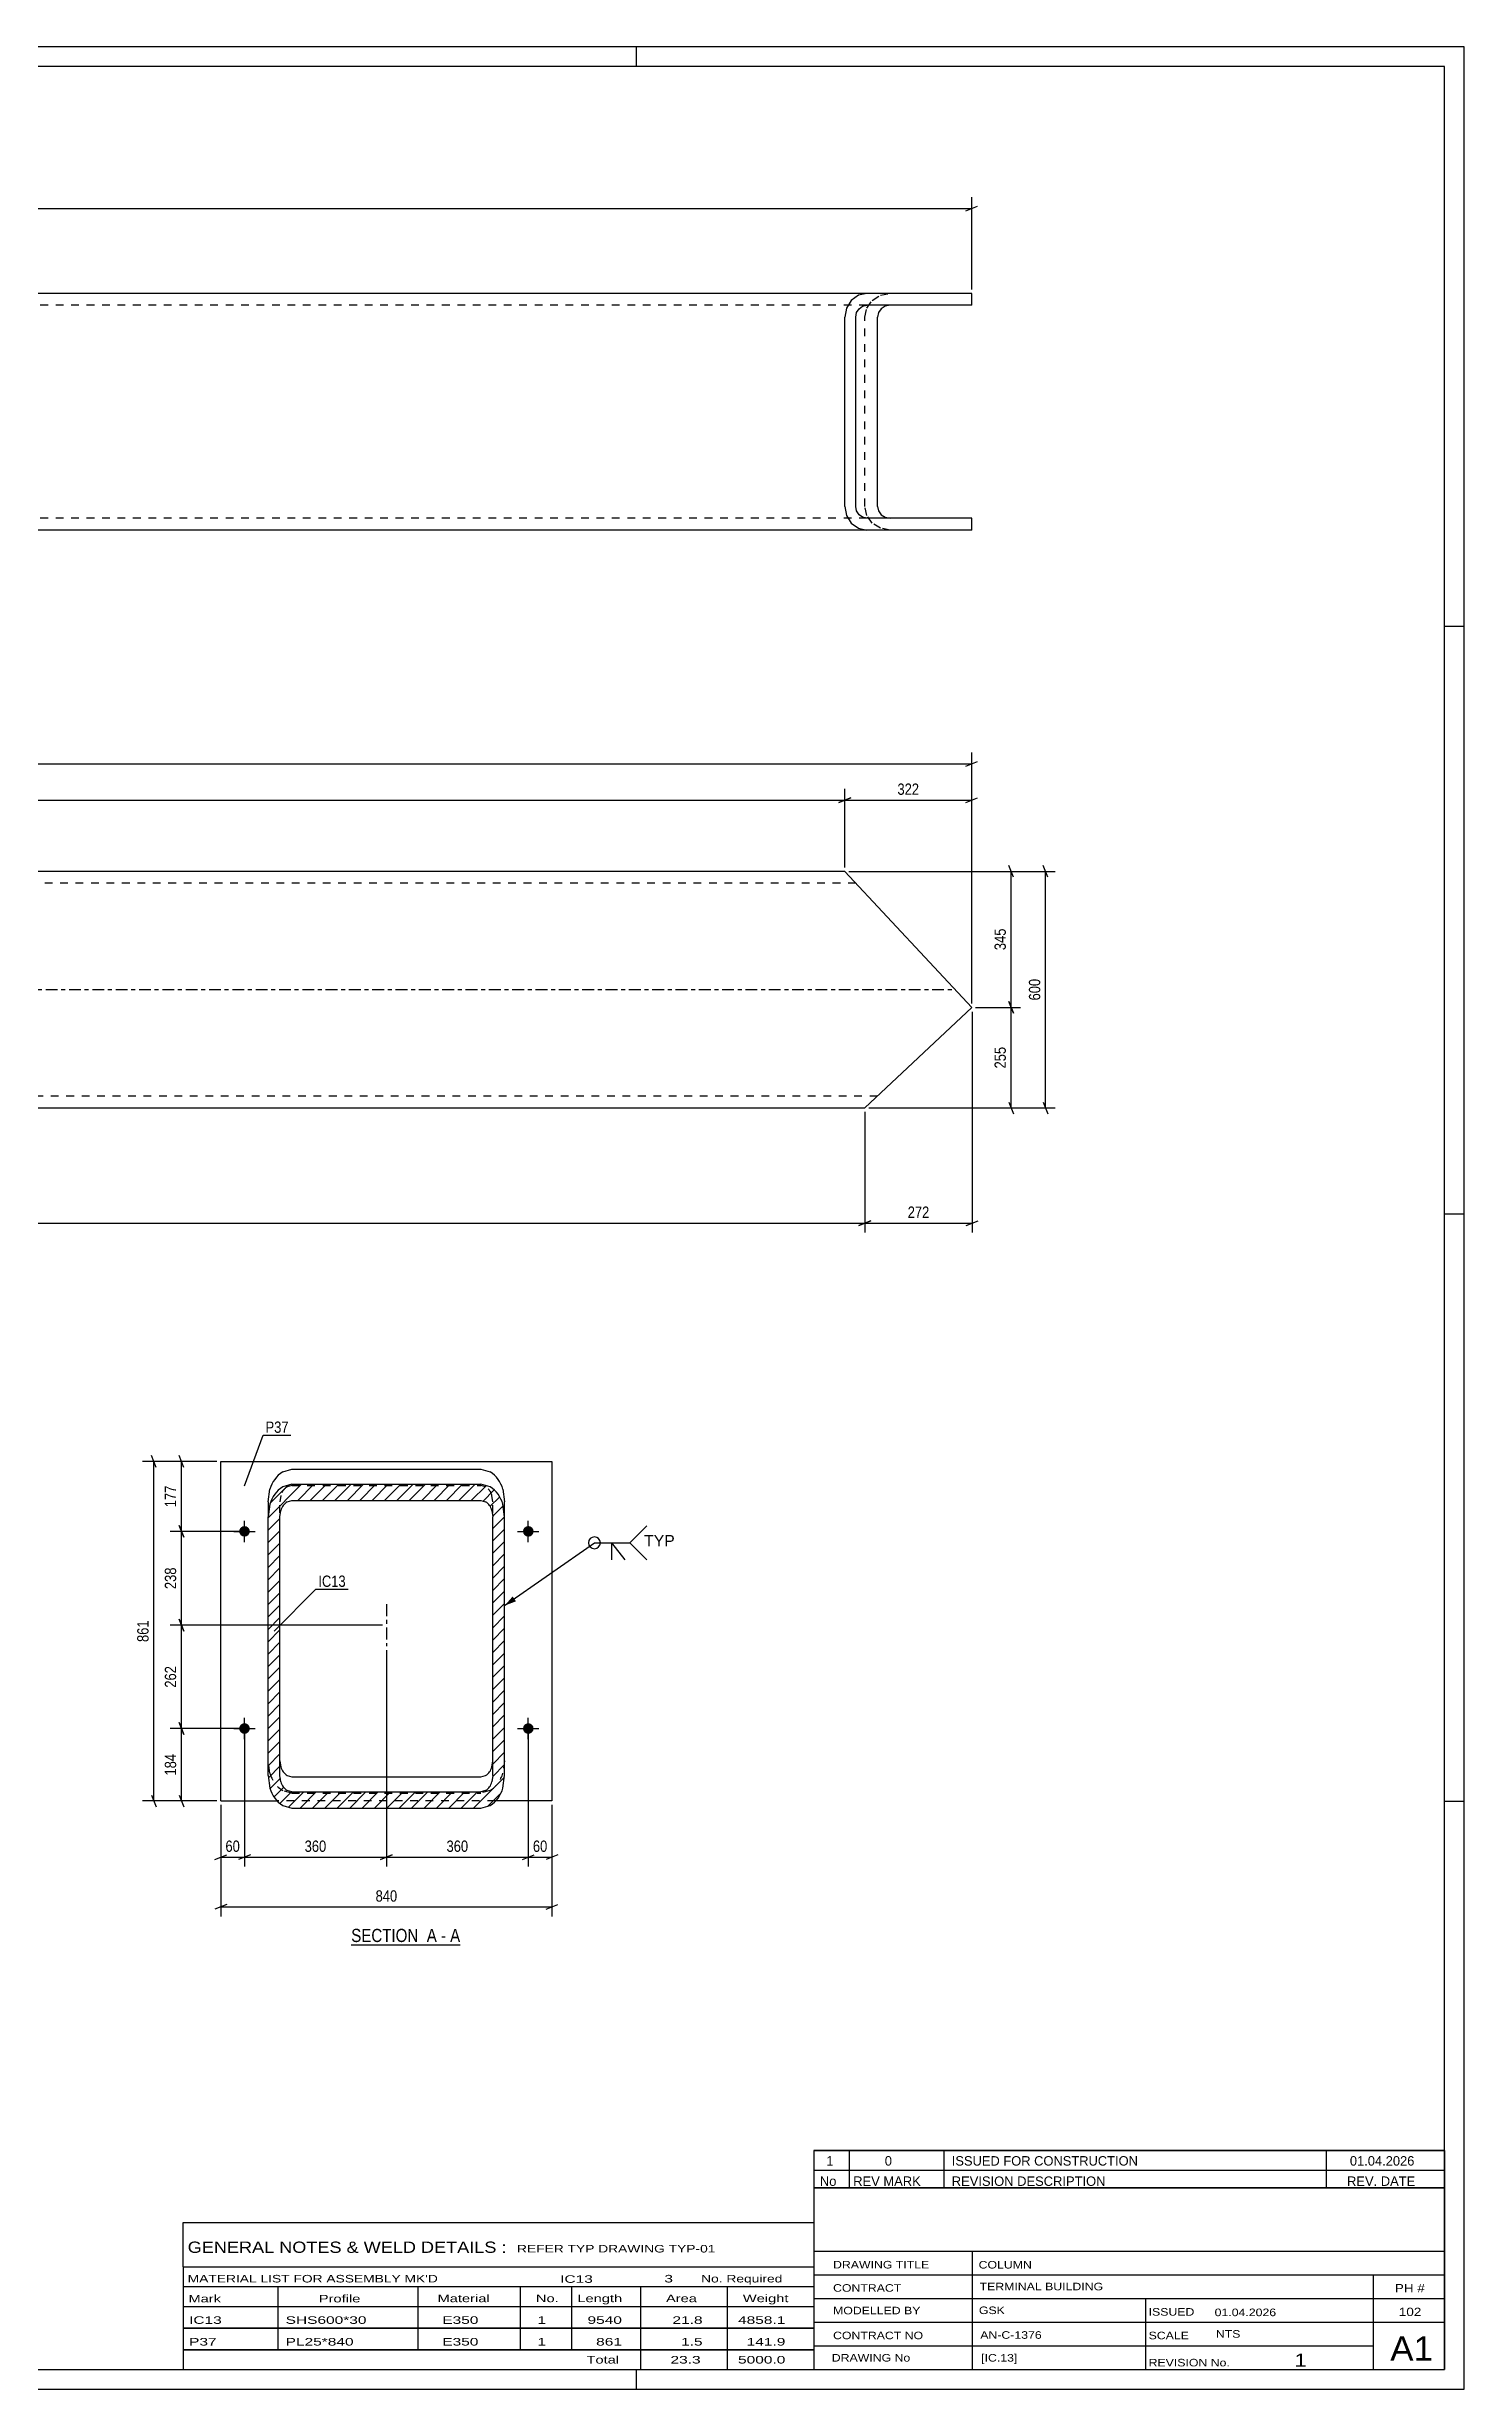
# Model space of a CAD drawing. Header units: millimetres. Extents: x 0 to 841, y 0 to 594.
# Drawn here: x 481 to 841, y 0 to 594 of the extents above; entities that cross this region are included whole.
import ezdxf

# ---------------------------------------------------------------- set-up
doc = ezdxf.new("R2010")
doc.units = ezdxf.units.MM
doc.linetypes.add('DXK_LINE_DOT2', pattern=[3.9198, 1.9599, -1.9599])
doc.linetypes.add('DXK_LINE_DOT3', pattern=[5.9187, 2.979, -0.9799, 0.9799, -0.9799])
doc.styles.add('Arial', font='ARIAL.TTF', dxfattribs={"height": 0.2})
doc.styles.add('Arial Narrow', font='ARIALN.TTF', dxfattribs={"height": 0.2})

# ---------------------------------------------------------------- blocks, each defined once
blk = doc.blocks.new('Unknown-729378191-1131')
at = {"color": 5, "linetype": 'Continuous'}
for p, q in [((841, 594), (0, 594)), ((631, 589), (631, 594)), ((841, 0), (841, 594)), ((836, 589), (5, 589)), ((836, 5), (836, 589)), ((841, 447), (836, 447)), ((841, 298), (836, 298)), ((841, 149), (836, 149)), ((0, 0), (841, 0)), ((5, 5), (836, 5)), ((631, 0), (631, 5))]:
    blk.add_line(p, q, dxfattribs=at)
blk = doc.blocks.new('Unknown-729378191-17 - 4146')
at = {"color": 6, "linetype": 'Continuous'}
blk.add_line((558.64, 112.64), (586.29, 112.64), dxfattribs=at)
at = {"color": 0, "linetype": 'Continuous'}
blk.add_wipeout([(576.75, 113.39), (576.75, 116.89), (558.64, 116.89), (558.64, 113.39)], dxfattribs=at)
blk.add_wipeout([(580.36, 113.39), (580.36, 116.89), (577.8, 116.89), (577.8, 113.39)], dxfattribs=at)
at = {"color": 7, "linetype": 'Continuous', "style": 'Arial Narrow'}
blk.add_text('SECTION ', height=3.34, dxfattribs=at).set_placement((558.64, 113.39))
at = {"color": 0, "linetype": 'Continuous'}
blk.add_wipeout([(582.68, 113.39), (582.68, 116.89), (581.41, 116.89), (581.41, 113.39)], dxfattribs=at)
at = {"color": 7, "linetype": 'Continuous', "style": 'Arial Narrow'}
blk.add_text('A', height=3.34, dxfattribs=at).set_placement((577.8, 113.39))
at = {"color": 0, "linetype": 'Continuous'}
blk.add_wipeout([(586.29, 113.39), (586.29, 116.89), (583.73, 116.89), (583.73, 113.39)], dxfattribs=at)
at = {"color": 7, "linetype": 'Continuous', "style": 'Arial Narrow'}
for s, p in [('-', (581.41, 113.39)), ('A', (583.73, 113.39))]:
    blk.add_text(s, height=3.34, dxfattribs=at).set_placement(p)
blk = doc.blocks.new('Part-729378191-1524 - 1517')
at = {"color": 7, "linetype": 'DXK_LINE_DOT2'}
for p, q in [((170.39, 324.91), (114.35, 384.91)), ((114.36, 384.91), (114.35, 384.91)), ((427.76, 381.91), (117.16, 381.91)), ((686.66, 381.91), (427.86, 381.91)), ((427.76, 327.91), (167.59, 327.91)), ((692.14, 327.91), (427.86, 327.91)), ((170.39, 324.91), (170.39, 324.91)), ((170.39, 324.91), (170.39, 324.91))]:
    blk.add_line(p, q, dxfattribs=at)
at = {"color": 2, "linetype": 'Continuous'}
for p, q in [((427.76, 384.91), (114.36, 384.91)), ((683.86, 384.91), (427.86, 384.91)), ((716.06, 350.42), (683.86, 384.91)), ((716.06, 350.42), (688.96, 324.91)), ((170.39, 324.91), (427.76, 324.91)), ((427.86, 324.91), (688.96, 324.91))]:
    blk.add_line(p, q, dxfattribs=at)
at = {"color": 7, "linetype": 'DXK_LINE_DOT3'}
for p, q in [((142.37, 354.91), (427.76, 354.91)), ((427.86, 354.91), (711.87, 354.91))]:
    blk.add_line(p, q, dxfattribs=at)
blk = doc.blocks.new('Part-729378191-1750 - 1743')
at = {"color": 2, "linetype": 'Continuous'}
for p, q in [((114.78, 527.77), (115.99, 529.71)), ((115.99, 529.71), (117.81, 531.01)), ((117.81, 531.01), (119.96, 531.47)), ((427.76, 531.47), (119.96, 531.47)), ((716.06, 531.47), (427.86, 531.47)), ((685.5, 529.71), (684.28, 527.77)), ((687.32, 531.01), (685.5, 529.71)), ((689.46, 531.47), (687.32, 531.01)), ((716.06, 528.47), (716.06, 531.47)), ((114.35, 525.47), (114.78, 527.77)), ((114.35, 477.47), (114.35, 525.47)), ((684.28, 527.77), (683.86, 525.47)), ((683.86, 477.47), (683.86, 525.47)), ((686.66, 525.47), (686.87, 526.62)), ((686.66, 477.47), (686.66, 525.47)), ((686.87, 526.62), (687.48, 527.59)), ((687.48, 527.59), (688.39, 528.24)), ((688.39, 528.24), (689.46, 528.47)), ((716.06, 528.47), (689.46, 528.47)), ((692.39, 526.62), (692.14, 525.47)), ((692.14, 477.47), (692.14, 525.47)), ((693.08, 527.59), (692.39, 526.62)), ((694.11, 528.24), (693.08, 527.59)), ((695.33, 528.47), (694.11, 528.24)), ((114.78, 475.18), (114.35, 477.47)), ((683.86, 477.47), (684.28, 475.18)), ((686.87, 476.32), (686.66, 477.47)), ((687.48, 475.35), (686.87, 476.32)), ((688.39, 474.7), (687.48, 475.35)), ((692.14, 477.47), (692.39, 476.32)), ((692.39, 476.32), (693.08, 475.35)), ((693.08, 475.35), (694.11, 474.7)), ((115.99, 473.23), (114.78, 475.18)), ((117.81, 471.93), (115.99, 473.23)), ((119.96, 471.47), (117.81, 471.93)), ((427.76, 471.47), (119.96, 471.47)), ((716.06, 471.47), (427.86, 471.47)), ((684.28, 475.18), (685.5, 473.23)), ((685.5, 473.23), (687.32, 471.93)), ((687.32, 471.93), (689.46, 471.47)), ((689.46, 474.47), (688.39, 474.7)), ((716.06, 474.47), (689.46, 474.47)), ((694.11, 474.7), (695.33, 474.47)), ((716.06, 471.47), (716.06, 474.47))]:
    blk.add_line(p, q, dxfattribs=at)
at = {"color": 7, "linetype": 'DXK_LINE_DOT2'}
for p, q in [((164.78, 531.47), (166.93, 531.01)), ((166.93, 531.01), (168.75, 529.71)), ((168.75, 529.71), (169.96, 527.77)), ((689.44, 527.77), (690.82, 529.71)), ((690.82, 529.71), (692.89, 531.01)), ((692.89, 531.01), (695.33, 531.47)), ((117.37, 526.62), (117.16, 525.47)), ((117.16, 477.47), (117.16, 525.47)), ((117.98, 527.59), (117.37, 526.62)), ((118.88, 528.24), (117.98, 527.59)), ((119.96, 528.47), (118.88, 528.24)), ((427.76, 528.47), (119.96, 528.47)), ((165.86, 528.24), (164.78, 528.47)), ((166.77, 527.59), (165.86, 528.24)), ((167.37, 526.62), (166.77, 527.59)), ((167.59, 525.47), (167.37, 526.62)), ((167.59, 477.47), (167.59, 525.47)), ((169.96, 527.77), (170.39, 525.47)), ((170.39, 477.47), (170.39, 525.47)), ((689.46, 528.47), (427.86, 528.47)), ((688.96, 525.47), (689.44, 527.77)), ((688.96, 477.47), (688.96, 525.47)), ((117.16, 477.47), (117.37, 476.32)), ((117.37, 476.32), (117.98, 475.35)), ((117.98, 475.35), (118.88, 474.7)), ((165.86, 474.7), (166.77, 475.35)), ((166.77, 475.35), (167.37, 476.32)), ((167.37, 476.32), (167.59, 477.47)), ((170.39, 477.47), (169.96, 475.18)), ((689.44, 475.18), (688.96, 477.47)), ((118.88, 474.7), (119.96, 474.47)), ((427.76, 474.47), (119.96, 474.47)), ((164.78, 474.47), (165.86, 474.7)), ((166.93, 471.93), (164.78, 471.47)), ((168.75, 473.23), (166.93, 471.93)), ((169.96, 475.18), (168.75, 473.23)), ((689.46, 474.47), (427.86, 474.47)), ((690.82, 473.23), (689.44, 475.18)), ((692.89, 471.93), (690.82, 473.23)), ((695.33, 471.47), (692.89, 471.93))]:
    blk.add_line(p, q, dxfattribs=at)
blk = doc.blocks.new('Part-729378191-4147 - 4146')
at = {"color": 2, "linetype": 'Continuous'}
for p, q in [((525.56, 149.17), (525.56, 235.26)), ((525.56, 235.26), (609.56, 235.26)), ((609.56, 235.26), (609.56, 149.17)), ((525.56, 149.17), (539.98, 149.17)), ((609.56, 149.17), (595.14, 149.17))]:
    blk.add_line(p, q, dxfattribs=at)
at = {"color": 7, "linetype": 'DXK_LINE_DOT2'}
blk.add_line((595.14, 149.17), (539.98, 149.17), dxfattribs=at)
blk = doc.blocks.new('Part-729378191-4148 - 4146')
at = {"linetype": 'Continuous'}
h = blk.add_hatch(dxfattribs=at)
h.set_pattern_fill('', scale=0.7, style=0, pattern_type=0)
h.set_pattern_definition([(45, (597.5614, 221.2546), (-1.571545, 1.571545), [])])
h.paths.add_polyline_path([(597.56, 155.58), (597.56, 221.25), (597.1, 224.4), (595.8, 227.06), (593.86, 228.84), (591.56, 229.46), (543.56, 229.46), (541.27, 228.84), (539.32, 227.06), (538.02, 224.4), (537.56, 221.25), (537.56, 155.58), (538.02, 152.44), (539.32, 149.77), (541.27, 147.99), (543.56, 147.37), (591.56, 147.37), (593.86, 147.99), (595.8, 149.77), (597.1, 152.44)])
h.paths.add_polyline_path([(593.68, 152.68), (592.71, 151.79), (591.56, 151.47), (543.56, 151.47), (542.41, 151.79), (541.44, 152.68), (540.79, 154.01), (540.56, 155.58), (540.56, 221.25), (540.79, 222.83), (541.44, 224.16), (542.41, 225.05), (543.56, 225.36), (591.56, 225.36), (592.71, 225.05), (593.68, 224.16), (594.33, 222.83), (594.56, 221.25), (594.56, 155.58), (594.33, 154.01)])
at = {"color": 2, "linetype": 'Continuous'}
for p, q in [((541.27, 232.64), (543.56, 233.27)), ((543.56, 233.27), (591.56, 233.27)), ((591.56, 233.27), (593.86, 232.64)), ((537.56, 225.06), (538.02, 228.2)), ((543.56, 229.46), (541.27, 228.84)), ((543.56, 229.46), (591.56, 229.46)), ((593.86, 228.84), (591.56, 229.46)), ((597.1, 228.2), (597.56, 225.06)), ((537.56, 225.06), (537.56, 221.25)), ((538.02, 224.4), (537.56, 221.25)), ((537.56, 155.58), (537.56, 221.25)), ((540.56, 221.25), (540.79, 222.83)), ((540.56, 155.58), (540.56, 221.25)), ((542.41, 225.05), (543.56, 225.36)), ((543.56, 225.36), (591.56, 225.36)), ((591.56, 225.36), (592.71, 225.05)), ((594.33, 222.83), (594.56, 221.25)), ((594.56, 155.58), (594.56, 221.25)), ((597.56, 221.25), (597.1, 224.4)), ((597.56, 221.25), (597.56, 225.06)), ((597.56, 155.58), (597.56, 221.25)), ((537.56, 155.58), (538.02, 152.44)), ((540.56, 159.38), (540.79, 157.81)), ((540.79, 154.01), (540.56, 155.58)), ((542.41, 155.59), (543.56, 155.27)), ((543.56, 155.27), (591.56, 155.27)), ((591.56, 155.27), (592.71, 155.59)), ((594.33, 157.81), (594.56, 159.38)), ((594.56, 155.58), (594.33, 154.01)), ((597.1, 152.44), (597.56, 155.58)), ((543.56, 151.47), (542.41, 151.79)), ((543.56, 151.47), (591.56, 151.47)), ((592.71, 151.79), (591.56, 151.47)), ((541.27, 147.99), (543.56, 147.37)), ((543.56, 147.37), (591.56, 147.37)), ((591.56, 147.37), (593.86, 147.99))]:
    blk.add_line(p, q, dxfattribs=at)
at = {"color": 7, "linetype": 'DXK_LINE_DOT2'}
for p, q in [((540.79, 226.63), (540.56, 225.06)), ((543.56, 229.16), (542.41, 228.85)), ((543.56, 229.16), (591.56, 229.16)), ((592.71, 228.85), (591.56, 229.16)), ((594.56, 225.06), (594.33, 226.63)), ((537.56, 155.58), (537.56, 221.25)), ((540.56, 155.58), (540.56, 225.06)), ((594.56, 155.58), (594.56, 225.06)), ((597.56, 155.58), (597.56, 221.25)), ((538.02, 156.24), (537.56, 159.38)), ((597.56, 159.38), (597.1, 156.24)), ((543.56, 151.17), (541.27, 151.79)), ((543.56, 151.17), (591.56, 151.17)), ((593.86, 151.79), (591.56, 151.17))]:
    blk.add_line(p, q, dxfattribs=at)
at = {"color": 7, "linetype": 'DXK_LINE_DOT3'}
blk.add_line((567.56, 199.04), (567.56, 188.42), dxfattribs=at)
at = {"color": 2, "linetype": 'Continuous'}
for centre, radius, start, end in [((545.27, 226.3), 7.5, 122.30188, 165.37568), ((589.85, 226.3), 7.5, 14.62432, 57.69812), ((545.27, 222.5), 7.5, 122.30164, 165.37553), ((589.85, 222.5), 7.5, 14.62447, 57.69836), ((544.42, 221.88), 3.75, 122.30164, 165.37553), ((590.71, 221.88), 3.75, 14.62447, 57.69836), ((544.42, 158.75), 3.75, 194.62432, 237.69812), ((590.71, 158.75), 3.75, 302.30188, 345.37568), ((545.27, 154.33), 7.5, 194.62447, 237.69836), ((544.42, 154.95), 3.75, 194.62447, 237.69836), ((590.71, 154.95), 3.75, 302.30164, 345.37553), ((589.85, 154.33), 7.5, 302.30164, 345.37553)]:
    blk.add_arc(centre, radius, start, end, dxfattribs=at)
at = {"color": 7, "linetype": 'DXK_LINE_DOT2'}
for centre, radius, start, end in [((544.42, 225.68), 3.75, 122.30188, 165.37568), ((590.71, 225.68), 3.75, 14.62432, 57.69812), ((545.27, 158.13), 7.5, 194.62432, 237.69812), ((589.85, 158.13), 7.5, 302.30188, 345.37568)]:
    blk.add_arc(centre, radius, start, end, dxfattribs=at)
blk = doc.blocks.new('Bolt-729378191-4149 - 4146')
at = {"linetype": 'Continuous'}
for points in [[(602.21, 217.53, -1), (604.91, 217.53, -1)], [(602.21, 167.53, -1), (604.91, 167.53, -1)]]:
    blk.add_hatch(color=1, dxfattribs=at).paths.add_polyline_path(points)
at = {"color": 1, "linetype": 'Continuous'}
for p, q in [((603.56, 214.83), (603.56, 220.23)), ((600.86, 217.53), (606.26, 217.53)), ((600.86, 167.53), (606.26, 167.53)), ((603.56, 164.83), (603.56, 170.23))]:
    blk.add_line(p, q, dxfattribs=at)
blk = doc.blocks.new('Bolt-729378191-4150 - 4146')
at = {"linetype": 'Continuous'}
for points in [[(530.21, 217.53, -1), (532.91, 217.53, -1)], [(530.21, 167.53, -1), (532.91, 167.53, -1)]]:
    blk.add_hatch(color=1, dxfattribs=at).paths.add_polyline_path(points)
at = {"color": 1, "linetype": 'Continuous'}
for p, q in [((531.56, 214.83), (531.56, 220.23)), ((528.86, 217.53), (534.26, 217.53)), ((528.86, 167.53), (534.26, 167.53)), ((531.56, 164.83), (531.56, 170.23))]:
    blk.add_line(p, q, dxfattribs=at)
blk = doc.blocks.new('StraightDimension-729378191-2790 - 1517')
at = {"color": 7, "linetype": 'Continuous'}
for p, q in [((114.36, 385.91), (114.36, 405.82)), ((683.86, 385.91), (683.86, 405.82)), ((115.86, 403.57), (112.86, 402.37)), ((114.36, 402.97), (683.86, 402.97)), ((682.36, 402.37), (685.36, 403.57))]:
    blk.add_line(p, q, dxfattribs=at)
at = {"color": 0}
blk.add_wipeout([(403.36, 403.72), (403.36, 407.92), (394.85, 407.92), (394.85, 403.72)], dxfattribs=at)
at = {"color": 3, "style": 'Arial Narrow'}
blk.add_text('9218', height=2.863, dxfattribs=at).set_placement((395.45, 404.32))
blk = doc.blocks.new('StraightDimension-729378191-2829 - 1517')
at = {"color": 7, "linetype": 'Continuous'}
for p, q in [((112.67, 412.76), (109.67, 411.56)), ((111.17, 385.66), (111.17, 415.01)), ((111.17, 412.16), (716.06, 412.16)), ((714.56, 411.56), (717.56, 412.76)), ((716.06, 351.42), (716.06, 415.01))]:
    blk.add_line(p, q, dxfattribs=at)
at = {"color": 0}
blk.add_wipeout([(417.87, 412.91), (417.87, 417.11), (409.36, 417.11), (409.36, 412.91)], dxfattribs=at)
at = {"color": 3, "style": 'Arial Narrow'}
blk.add_text('9572', height=2.863, dxfattribs=at).set_placement((409.96, 413.51))
blk = doc.blocks.new('StraightDimension-729378191-2907 - 1517')
at = {"color": 7, "linetype": 'Continuous'}
for p, q in [((726.66, 383.41), (725.46, 386.41)), ((684.86, 384.91), (728.46, 384.91)), ((726.06, 350.42), (726.06, 384.91)), ((725.46, 351.92), (726.66, 348.92)), ((717.06, 350.42), (728.46, 350.42))]:
    blk.add_line(p, q, dxfattribs=at)
at = {"color": 0}
blk.add_wipeout([(725.31, 371.01), (721.11, 371.01), (721.11, 364.32), (725.31, 364.32)], dxfattribs=at)
at = {"color": 3, "style": 'Arial Narrow'}
blk.add_text('345', height=2.863, rotation=90.00021, dxfattribs=at).set_placement((724.71, 364.92))
blk = doc.blocks.new('StraightDimension-729378191-2789 - 1517')
at = {"color": 7, "linetype": 'Continuous'}
for p, q in [((683.86, 385.91), (683.86, 405.82)), ((716.06, 351.42), (716.06, 405.82)), ((685.36, 403.57), (682.36, 402.37)), ((683.86, 402.97), (716.06, 402.97)), ((714.56, 402.37), (717.56, 403.57))]:
    blk.add_line(p, q, dxfattribs=at)
at = {"color": 0}
blk.add_wipeout([(703.3, 403.72), (703.3, 407.92), (696.62, 407.92), (696.62, 403.72)], dxfattribs=at)
at = {"color": 3, "style": 'Arial Narrow'}
blk.add_text('322', height=2.863, dxfattribs=at).set_placement((697.22, 404.32))
blk = doc.blocks.new('StraightDimension-729378191-2908 - 1517')
at = {"color": 7, "linetype": 'Continuous'}
for p, q in [((726.66, 348.92), (725.46, 351.92)), ((717.06, 350.42), (728.46, 350.42)), ((726.06, 324.91), (726.06, 350.42)), ((689.96, 324.91), (728.46, 324.91)), ((725.46, 326.41), (726.66, 323.41))]:
    blk.add_line(p, q, dxfattribs=at)
at = {"color": 0}
blk.add_wipeout([(725.31, 341.01), (721.11, 341.01), (721.11, 334.32), (725.31, 334.32)], dxfattribs=at)
at = {"color": 3, "style": 'Arial Narrow'}
blk.add_text('255', height=2.863, rotation=90.00021, dxfattribs=at).set_placement((724.71, 334.92))
blk = doc.blocks.new('StraightDimension-729378191-2844 - 1517')
at = {"color": 7, "linetype": 'Continuous'}
for p, q in [((716.16, 349.32), (716.16, 293.29)), ((688.96, 323.91), (688.96, 293.29)), ((690.46, 296.29), (687.46, 295.09)), ((688.96, 295.69), (716.16, 295.69)), ((714.66, 295.09), (717.66, 296.29))]:
    blk.add_line(p, q, dxfattribs=at)
at = {"color": 0}
blk.add_wipeout([(705.9, 296.44), (705.9, 300.64), (699.22, 300.64), (699.22, 296.44)], dxfattribs=at)
at = {"color": 3, "style": 'Arial Narrow'}
blk.add_text('272', height=2.863, dxfattribs=at).set_placement((699.82, 297.04))
blk = doc.blocks.new('StraightDimension-729378191-2845 - 1517')
at = {"color": 7, "linetype": 'Continuous'}
for p, q in [((688.96, 323.91), (688.96, 293.29)), ((169.93, 320.74), (169.93, 293.29)), ((171.43, 296.29), (168.43, 295.09)), ((169.93, 295.69), (688.96, 295.69)), ((687.46, 295.09), (690.46, 296.29))]:
    blk.add_line(p, q, dxfattribs=at)
at = {"color": 0}
blk.add_wipeout([(433.7, 296.44), (433.7, 300.64), (425.19, 300.64), (425.19, 296.44)], dxfattribs=at)
at = {"color": 3, "style": 'Arial Narrow'}
blk.add_text('8713', height=2.863, dxfattribs=at).set_placement((425.79, 297.04))
blk = doc.blocks.new('StraightDimension-729378191-2943 - 1517')
at = {"color": 7, "linetype": 'Continuous'}
for p, q in [((735.39, 383.41), (734.19, 386.41)), ((684.86, 384.91), (737.19, 384.91)), ((734.79, 324.91), (734.79, 384.91)), ((689.96, 324.91), (737.19, 324.91)), ((734.19, 326.41), (735.39, 323.41))]:
    blk.add_line(p, q, dxfattribs=at)
at = {"color": 0}
blk.add_wipeout([(734.04, 358.25), (729.84, 358.25), (729.84, 351.57), (734.04, 351.57)], dxfattribs=at)
at = {"color": 3, "style": 'Arial Narrow'}
blk.add_text('600', height=2.863, rotation=90.00021, dxfattribs=at).set_placement((733.44, 352.17))
blk = doc.blocks.new('StraightDimension-729378191-4663 - 1743')
at = {"color": 7, "linetype": 'Continuous'}
for p, q in [((112.67, 553.6), (109.67, 552.4)), ((111.17, 544.47), (111.17, 555.85)), ((111.17, 553), (716.06, 553)), ((714.56, 552.4), (717.56, 553.6)), ((716.06, 532.47), (716.06, 555.85))]:
    blk.add_line(p, q, dxfattribs=at)
at = {"color": 0}
blk.add_wipeout([(418.66, 553.75), (418.66, 557.95), (408.57, 557.95), (408.57, 553.75)], dxfattribs=at)
at = {"color": 3, "style": 'Arial'}
blk.add_text('9572', height=2.865, dxfattribs=at).set_placement((409.17, 554.35))
blk = doc.blocks.new('StraightDimension-729378191-4212 - 4146')
at = {"color": 7, "linetype": 'Continuous'}
for p, q in [((524.56, 235.26), (512.71, 235.26)), ((516.16, 233.76), (514.96, 236.76)), ((515.56, 217.53), (515.56, 235.26)), ((530.56, 217.53), (512.71, 217.53)), ((514.96, 219.03), (516.16, 216.03))]:
    blk.add_line(p, q, dxfattribs=at)
at = {"color": 0}
blk.add_wipeout([(514.81, 229.74), (510.61, 229.74), (510.61, 223.05), (514.81, 223.05)], dxfattribs=at)
at = {"color": 3, "style": 'Arial Narrow'}
blk.add_text('177', height=2.863, rotation=90.00021, dxfattribs=at).set_placement((514.21, 223.65))
blk = doc.blocks.new('StraightDimension-729378191-4590 - 4146')
at = {"color": 7, "linetype": 'Continuous'}
for p, q in [((525.56, 148.17), (525.56, 119.89)), ((609.56, 148.17), (609.56, 119.89)), ((527.06, 122.89), (524.06, 121.69)), ((525.56, 122.29), (609.56, 122.29)), ((608.06, 121.69), (611.06, 122.89))]:
    blk.add_line(p, q, dxfattribs=at)
at = {"color": 0}
blk.add_wipeout([(570.9, 123.04), (570.9, 127.24), (564.22, 127.24), (564.22, 123.04)], dxfattribs=at)
at = {"color": 3, "style": 'Arial Narrow'}
blk.add_text('840', height=2.863, dxfattribs=at).set_placement((564.82, 123.64))
blk = doc.blocks.new('StraightDimension-729378191-4213 - 4146')
at = {"color": 7, "linetype": 'Continuous'}
for p, q in [((530.56, 217.53), (512.71, 217.53)), ((516.16, 216.03), (514.96, 219.03)), ((515.56, 193.73), (515.56, 217.53)), ((566.56, 193.73), (512.71, 193.73)), ((514.96, 195.23), (516.16, 192.23))]:
    blk.add_line(p, q, dxfattribs=at)
at = {"color": 0}
blk.add_wipeout([(514.81, 208.97), (510.61, 208.97), (510.61, 202.29), (514.81, 202.29)], dxfattribs=at)
at = {"color": 3, "style": 'Arial Narrow'}
blk.add_text('238', height=2.863, rotation=90.00021, dxfattribs=at).set_placement((514.21, 202.89))
blk = doc.blocks.new('StraightDimension-729378191-4214 - 4146')
at = {"color": 7, "linetype": 'Continuous'}
for p, q in [((566.56, 193.73), (512.71, 193.73)), ((516.16, 192.23), (514.96, 195.23)), ((515.56, 167.53), (515.56, 193.73)), ((530.56, 167.53), (512.71, 167.53)), ((514.96, 169.03), (516.16, 166.03))]:
    blk.add_line(p, q, dxfattribs=at)
at = {"color": 0}
blk.add_wipeout([(514.81, 183.97), (510.61, 183.97), (510.61, 177.29), (514.81, 177.29)], dxfattribs=at)
at = {"color": 3, "style": 'Arial Narrow'}
blk.add_text('262', height=2.863, rotation=90.00021, dxfattribs=at).set_placement((514.21, 177.89))
blk = doc.blocks.new('StraightDimension-729378191-4215 - 4146')
at = {"color": 7, "linetype": 'Continuous'}
for p, q in [((530.56, 167.53), (512.71, 167.53)), ((516.16, 166.03), (514.96, 169.03)), ((515.56, 149.17), (515.56, 167.53)), ((524.56, 149.17), (512.71, 149.17)), ((514.96, 150.67), (516.16, 147.67))]:
    blk.add_line(p, q, dxfattribs=at)
at = {"color": 0}
blk.add_wipeout([(514.81, 161.69), (510.61, 161.69), (510.61, 155.01), (514.81, 155.01)], dxfattribs=at)
at = {"color": 3, "style": 'Arial Narrow'}
blk.add_text('184', height=2.863, rotation=90.00021, dxfattribs=at).set_placement((514.21, 155.61))
blk = doc.blocks.new('StraightDimension-729378191-4285 - 4146')
at = {"color": 7, "linetype": 'Continuous'}
for p, q in [((603.56, 166.53), (603.56, 132.51)), ((609.56, 148.17), (609.56, 132.51)), ((602.06, 134.31), (605.06, 135.51)), ((603.56, 134.91), (609.56, 134.91)), ((611.06, 135.51), (608.06, 134.31))]:
    blk.add_line(p, q, dxfattribs=at)
at = {"color": 0}
blk.add_wipeout([(608.99, 135.66), (608.99, 139.86), (604.13, 139.86), (604.13, 135.66)], dxfattribs=at)
at = {"color": 3, "style": 'Arial Narrow'}
blk.add_text('60', height=2.863, dxfattribs=at).set_placement((604.73, 136.26))
blk = doc.blocks.new('StraightDimension-729378191-4286 - 4146')
at = {"color": 7, "linetype": 'Continuous'}
for p, q in [((567.56, 187.42), (567.56, 132.51)), ((603.56, 166.53), (603.56, 132.51)), ((569.06, 135.51), (566.06, 134.31)), ((567.56, 134.91), (603.56, 134.91)), ((602.06, 134.31), (605.06, 135.51))]:
    blk.add_line(p, q, dxfattribs=at)
at = {"color": 0}
blk.add_wipeout([(588.9, 135.66), (588.9, 139.86), (582.22, 139.86), (582.22, 135.66)], dxfattribs=at)
at = {"color": 3, "style": 'Arial Narrow'}
blk.add_text('360', height=2.863, dxfattribs=at).set_placement((582.82, 136.26))
blk = doc.blocks.new('StraightDimension-729378191-4287 - 4146')
at = {"color": 7, "linetype": 'Continuous'}
for p, q in [((567.56, 187.42), (567.56, 132.51)), ((531.56, 166.53), (531.56, 132.51)), ((533.06, 135.51), (530.06, 134.31)), ((531.56, 134.91), (567.56, 134.91)), ((566.06, 134.31), (569.06, 135.51))]:
    blk.add_line(p, q, dxfattribs=at)
at = {"color": 0}
blk.add_wipeout([(552.9, 135.66), (552.9, 139.86), (546.22, 139.86), (546.22, 135.66)], dxfattribs=at)
at = {"color": 3, "style": 'Arial Narrow'}
blk.add_text('360', height=2.863, dxfattribs=at).set_placement((546.82, 136.26))
blk = doc.blocks.new('StraightDimension-729378191-4288 - 4146')
at = {"color": 7, "linetype": 'Continuous'}
for p, q in [((531.56, 166.53), (531.56, 132.51)), ((525.56, 148.17), (525.56, 132.51)), ((524.06, 134.31), (527.06, 135.51)), ((525.56, 134.91), (531.56, 134.91)), ((533.06, 135.51), (530.06, 134.31))]:
    blk.add_line(p, q, dxfattribs=at)
at = {"color": 0}
blk.add_wipeout([(530.99, 135.66), (530.99, 139.86), (526.13, 139.86), (526.13, 135.66)], dxfattribs=at)
at = {"color": 3, "style": 'Arial Narrow'}
blk.add_text('60', height=2.863, dxfattribs=at).set_placement((526.73, 136.26))
blk = doc.blocks.new('StraightDimension-729378191-4478 - 4146')
at = {"color": 7, "linetype": 'Continuous'}
for p, q in [((524.56, 235.26), (505.71, 235.26)), ((509.16, 233.76), (507.96, 236.76)), ((508.56, 149.17), (508.56, 235.26)), ((524.56, 149.17), (505.71, 149.17)), ((507.96, 150.67), (509.16, 147.67))]:
    blk.add_line(p, q, dxfattribs=at)
at = {"color": 0}
blk.add_wipeout([(507.81, 195.56), (503.61, 195.56), (503.61, 188.87), (507.81, 188.87)], dxfattribs=at)
at = {"color": 3, "style": 'Arial Narrow'}
blk.add_text('861', height=2.863, rotation=90.00021, dxfattribs=at).set_placement((507.21, 189.47))
blk = doc.blocks.new('Unknown-729378191-5090')
at = {"color": 7, "linetype": 'Continuous'}
for p, q in [((516, 42.25), (676, 42.25)), ((516, 31), (516, 42.25)), ((676, 42.25), (676, 31)), ((516, 31), (676, 31)), ((516, 31), (516, 26)), ((676, 31), (676, 26)), ((516, 26), (676, 26)), ((516, 26), (516, 21)), ((540, 26), (540, 21)), ((575.5, 26), (575.5, 21)), ((601.5, 26), (601.5, 21)), ((614.5, 26), (614.5, 21)), ((632, 26), (632, 21)), ((654, 26), (654, 21)), ((676, 26), (676, 21)), ((516, 21), (676, 21)), ((516, 20.95), (516, 15.55)), ((516, 20.95), (676, 20.95)), ((540, 21), (540, 15.5)), ((575.5, 21), (575.5, 15.5)), ((601.5, 21), (601.5, 15.5)), ((614.5, 21), (614.5, 15.5)), ((632, 21), (632, 15.5)), ((654, 21), (654, 15.5)), ((676, 20.95), (676, 15.55)), ((516, 15.55), (676, 15.55)), ((516, 15.45), (516, 10.05)), ((516, 15.45), (676, 15.45)), ((540, 15.5), (540, 10)), ((575.5, 15.5), (575.5, 10)), ((601.5, 15.5), (601.5, 10)), ((614.5, 15.5), (614.5, 10)), ((632, 15.5), (632, 10)), ((654, 15.5), (654, 10)), ((676, 15.45), (676, 10.05)), ((516, 10.05), (676, 10.05)), ((516, 10), (676, 10)), ((516, 10), (516, 5)), ((632, 10), (632, 5)), ((654, 10), (654, 5)), ((676, 10), (676, 5)), ((516, 5), (676, 5))]:
    blk.add_line(p, q, dxfattribs=at)
at = {"color": 7, "style": 'Arial Narrow'}
for s, height, width, p in [('GENERAL NOTES & WELD DETAILS :', 2.8633, 1.4, (517.15, 34.56)), ('REFER TYP DRAWING TYP-01', 1.9089, 1.6, (600.7, 34.66)), ("MATERIAL LIST FOR ASSEMBLY MK'D", 1.9089, 1.6, (517.15, 27.06)), ('Mark', 1.909, 1.7, (517.34, 22)), ('Profile', 1.909, 1.7, (550.41, 22)), ('Material', 1.909, 1.7, (580.54, 22.06)), ('No.', 1.909, 1.7, (605.5, 22.06)), ('IC13', 1.909, 1.794707, (611.65, 26.97)), ('Length', 1.909, 1.7, (616, 22.06)), ('3', 1.91, 1.794707, (638.08, 27.06)), ('Area', 1.909, 1.7, (638.5, 22.06)), ('No. Required', 1.9089, 1.6, (647.41, 27.06)), ('Weight', 1.909, 1.7, (658, 22.06))]:
    blk.add_text(s, height=height, dxfattribs=dict(at, width=width)).set_placement(p)
at = {"color": 7, "linetype": 'Continuous', "style": 'Arial Narrow'}
for s, height, width, p in [('IC13', 1.909, 1.794707, (517.5, 16.56)), ('SHS600*30', 1.909, 1.794707, (542, 16.56)), ('E350', 1.909, 1.794707, (581.74, 16.56)), ('1', 1.91, 1.794707, (605.86, 16.56)), ('9540', 1.909, 1.794707, (618.58, 16.56)), ('21.8', 1.909, 1.794707, (640.13, 16.56)), ('4858.1', 1.909, 1.794707, (656.77, 16.56)), ('P37', 1.909, 1.794707, (517.5, 11.06)), ('PL25*840', 1.909, 1.794707, (542, 11.06)), ('E350', 1.909, 1.794707, (581.74, 11.06)), ('1', 1.91, 1.794707, (605.86, 11.06)), ('861', 1.909, 1.794707, (620.77, 11.06)), ('1.5', 1.909, 1.794707, (642.32, 11.06)), ('141.9', 1.909, 1.794707, (658.96, 11.06)), ('Total', 1.909, 1.7, (618.33, 6.5)), ('23.3', 1.909, 1.794707, (639.64, 6.5)), ('5000.0', 1.909, 1.794707, (656.77, 6.5))]:
    blk.add_text(s, height=height, dxfattribs=dict(at, width=width)).set_placement(p)
blk = doc.blocks.new('Unknown-729378191-5089')
at = {"color": 7, "linetype": 'Continuous'}
for p, q in [((676, 51.05), (676, 5)), ((676, 51.05), (836, 51.05)), ((836, 51), (836, 5)), ((676, 35), (836, 35)), ((716.14, 35), (716.14, 5)), ((676, 29), (836, 29)), ((818, 5.05), (818, 29.05)), ((676, 23), (836, 23)), ((760.14, 23), (760.14, 5)), ((676, 17), (836, 17)), ((676, 11), (818, 11)), ((676, 5), (836, 5))]:
    blk.add_line(p, q, dxfattribs=at)
at = {"color": 7, "style": 'Arial Narrow'}
for s, height, width, p in [('DRAWING TITLE', 1.9089, 1.425378, (680.88, 30.61)), ('COLUMN', 1.909, 1.425378, (717.81, 30.59)), ('CONTRACT', 1.909, 1.425378, (680.88, 24.71)), ('TERMINAL BUILDING', 1.9089, 1.425378, (718.06, 25.07)), ('MODELLED BY', 1.9089, 1.425378, (680.88, 18.98)), ('GSK', 1.909, 1.425378, (717.88, 19.04)), ('ISSUED', 1.909, 1.425378, (760.94, 18.64)), ('01.04.2026', 1.909, 1.425378, (777.69, 18.52)), ('CONTRACT NO', 1.9089, 1.425378, (680.88, 12.66)), ('AN-C-1376', 1.909, 1.425378, (718.23, 12.78)), ('SCALE', 1.909, 1.425378, (760.94, 12.65)), ('A1', 6.204, 1.25, (822.24, 7.2)), ('DRAWING No', 1.909, 1.425378, (680.56, 7)), ('[IC.13]', 1.909, 1.425378, (718.46, 6.99)), ('REVISION No.', 1.9089, 1.425378, (760.94, 5.77)), ('1', 3.34, 1.5, (797.91, 5.68))]:
    blk.add_text(s, height=height, dxfattribs=dict(at, width=width)).set_placement(p)
at = {"color": 7, "linetype": 'Continuous', "style": 'Arial Narrow'}
for s, height, width, p in [('PH #', 2.1, 1.42538, (823.4, 24.55)), ('102', 2.1, 1.42538, (824.41, 18.55)), ('NTS', 1.909, 1.425378, (778, 13.05))]:
    blk.add_text(s, height=height, dxfattribs=dict(at, width=width)).set_placement(p)
blk = doc.blocks.new('Unknown-729378191-5092')
at = {"color": 7, "linetype": 'Continuous'}
for p, q in [((676, 60.55), (836, 60.55)), ((836, 60.55), (676, 60.55)), ((676, 60.55), (676, 55.55)), ((685, 60.55), (685, 55.55)), ((709, 60.55), (709, 55.55)), ((806, 60.55), (806, 55.55)), ((836, 60.55), (836, 55.55)), ((676, 55.55), (836, 55.55)), ((676, 55.55), (676, 51.05)), ((676, 55.55), (836, 55.55)), ((685, 55.55), (685, 51.05)), ((709, 55.55), (709, 51.05)), ((806, 55.55), (806, 51.05)), ((836, 55.55), (836, 51.05)), ((836, 51.05), (676, 51.05))]:
    blk.add_line(p, q, dxfattribs=at)
at = {"color": 7, "linetype": 'Continuous', "style": 'Arial Narrow'}
for s, height, width, p in [('No', 2.386, 1.2, (677.54, 51.55)), ('1', 2.39, 1.196471, (679.16, 56.7)), ('REV MARK', 2.386, 1.2, (686, 51.55)), ('0', 2.39, 1.196471, (694, 56.7)), ('REVISION DESCRIPTION', 2.3861, 1.2, (711, 51.55)), ('ISSUED FOR CONSTRUCTION', 2.3861, 1.196471, (711, 56.7)), ('REV. DATE', 2.386, 1.2, (811.28, 51.55)), ('01.04.2026', 2.386, 1.196471, (812, 56.7))]:
    blk.add_text(s, height=height, dxfattribs=dict(at, width=width)).set_placement(p)
blk = doc.blocks.new('Mark-729378191-4164 - 4146')
at = {"color": 0}
blk.add_wipeout([(542.75, 242.52), (542.75, 245.52), (536.9, 245.52), (536.9, 242.52)], dxfattribs=at)
blk.add_wipeout([(542.75, 242.52), (542.75, 245.52), (536.9, 245.52), (536.9, 242.52)], dxfattribs=at)
at = {"color": 30, "linetype": 'Continuous'}
for p, q in [((531.59, 229.09), (536.3, 241.92)), ((536.3, 241.92), (543.35, 241.92))]:
    blk.add_line(p, q, dxfattribs=at)
at = {"color": 3, "style": 'Arial Narrow'}
blk.add_text('P37', height=2.863, dxfattribs=at).set_placement((536.9, 242.52))
blk = doc.blocks.new('WeldMark-729378191-4620 - 4146')
at = {"linetype": 'Continuous'}
blk.add_hatch(color=30, dxfattribs=at).paths.add_polyline_path([(600.45, 199.8), (597.56, 198.7), (599.59, 201.03)])
at = {"color": 30, "linetype": 'Continuous'}
for p, q in [((597.56, 198.7), (620.34, 214.63)), ((620.34, 214.63), (629.34, 214.63))]:
    blk.add_line(p, q, dxfattribs=at)
at = {"color": 3, "linetype": 'Continuous'}
for q in [(628.06, 210.34), (624.63, 210.34)]:
    blk.add_line((624.63, 214.63), q, dxfattribs=at)
for start, end in [(90, 270), (270, 90)]:
    blk.add_arc((620.34, 214.63), 1.5, start, end, dxfattribs=at)
at = {"color": 0, "linetype": 'Continuous'}
blk.add_wipeout([(640.72, 213.73), (640.72, 216.73), (632.94, 216.73), (632.94, 213.73)], dxfattribs=at)
blk.add_wipeout([(640.72, 213.73), (640.72, 216.73), (632.94, 216.73), (632.94, 213.73)], dxfattribs=at)
at = {"color": 3, "linetype": 'Continuous'}
for q in [(633.63, 218.91), (633.63, 210.34)]:
    blk.add_line((629.34, 214.63), q, dxfattribs=at)
at = {"color": 3, "linetype": 'Continuous', "style": 'Arial'}
blk.add_text('TYP', height=2.865, dxfattribs=at).set_placement((632.94, 213.73))
blk = doc.blocks.new('Mark-729378191-4167 - 4146')
at = {"color": 0}
blk.add_wipeout([(557.24, 203.46), (557.24, 206.46), (550.29, 206.46), (550.29, 203.46)], dxfattribs=at)
blk.add_wipeout([(557.24, 203.46), (557.24, 206.46), (550.29, 206.46), (550.29, 203.46)], dxfattribs=at)
at = {"color": 30, "linetype": 'Continuous'}
for p, q in [((539.09, 192.25), (549.69, 202.86)), ((549.69, 202.86), (557.84, 202.86))]:
    blk.add_line(p, q, dxfattribs=at)
at = {"color": 3, "style": 'Arial Narrow'}
blk.add_text('IC13', height=2.863, dxfattribs=at).set_placement((550.29, 203.46))

msp = doc.modelspace()

# ---------------------------------------------------------------- block references
for name in ['Unknown-729378191-1131', 'Part-729378191-1750 - 1743', 'Part-729378191-1524 - 1517', 'Part-729378191-4147 - 4146', 'Part-729378191-4148 - 4146', 'Bolt-729378191-4150 - 4146', 'Bolt-729378191-4149 - 4146', 'Unknown-729378191-5092', 'Unknown-729378191-5089', 'Unknown-729378191-5090']:
    msp.add_blockref(name, (0, 0))

# ---------------------------------------------------------------- next in the draw order: block references
for name in ['StraightDimension-729378191-4663 - 1743', 'StraightDimension-729378191-2790 - 1517', 'StraightDimension-729378191-4212 - 4146', 'WeldMark-729378191-4620 - 4146', 'StraightDimension-729378191-4590 - 4146', 'Unknown-729378191-17 - 4146']:
    msp.add_blockref(name, (0, 0))

# ---------------------------------------------------------------- next in the draw order: block references
for name in ['StraightDimension-729378191-2829 - 1517', 'Mark-729378191-4164 - 4146', 'StraightDimension-729378191-4213 - 4146', 'StraightDimension-729378191-4285 - 4146']:
    msp.add_blockref(name, (0, 0))

# ---------------------------------------------------------------- next in the draw order: block references
for name in ['StraightDimension-729378191-2907 - 1517', 'StraightDimension-729378191-4214 - 4146']:
    msp.add_blockref(name, (0, 0))

# ---------------------------------------------------------------- next in the draw order: block references
for name in ['StraightDimension-729378191-2789 - 1517', 'Mark-729378191-4167 - 4146', 'StraightDimension-729378191-4286 - 4146', 'StraightDimension-729378191-4215 - 4146']:
    msp.add_blockref(name, (0, 0))

# ---------------------------------------------------------------- next in the draw order: block references
for name in ['StraightDimension-729378191-2908 - 1517', 'StraightDimension-729378191-4287 - 4146']:
    msp.add_blockref(name, (0, 0))

# ---------------------------------------------------------------- next in the draw order: block references
for name in ['StraightDimension-729378191-2844 - 1517', 'StraightDimension-729378191-4288 - 4146']:
    msp.add_blockref(name, (0, 0))

# ---------------------------------------------------------------- next in the draw order: block references
for name in ['StraightDimension-729378191-2845 - 1517', 'StraightDimension-729378191-4478 - 4146']:
    msp.add_blockref(name, (0, 0))

# ---------------------------------------------------------------- next in the draw order: block references
msp.add_blockref('StraightDimension-729378191-2943 - 1517', (0, 0))

doc.saveas('drawing.dxf')
